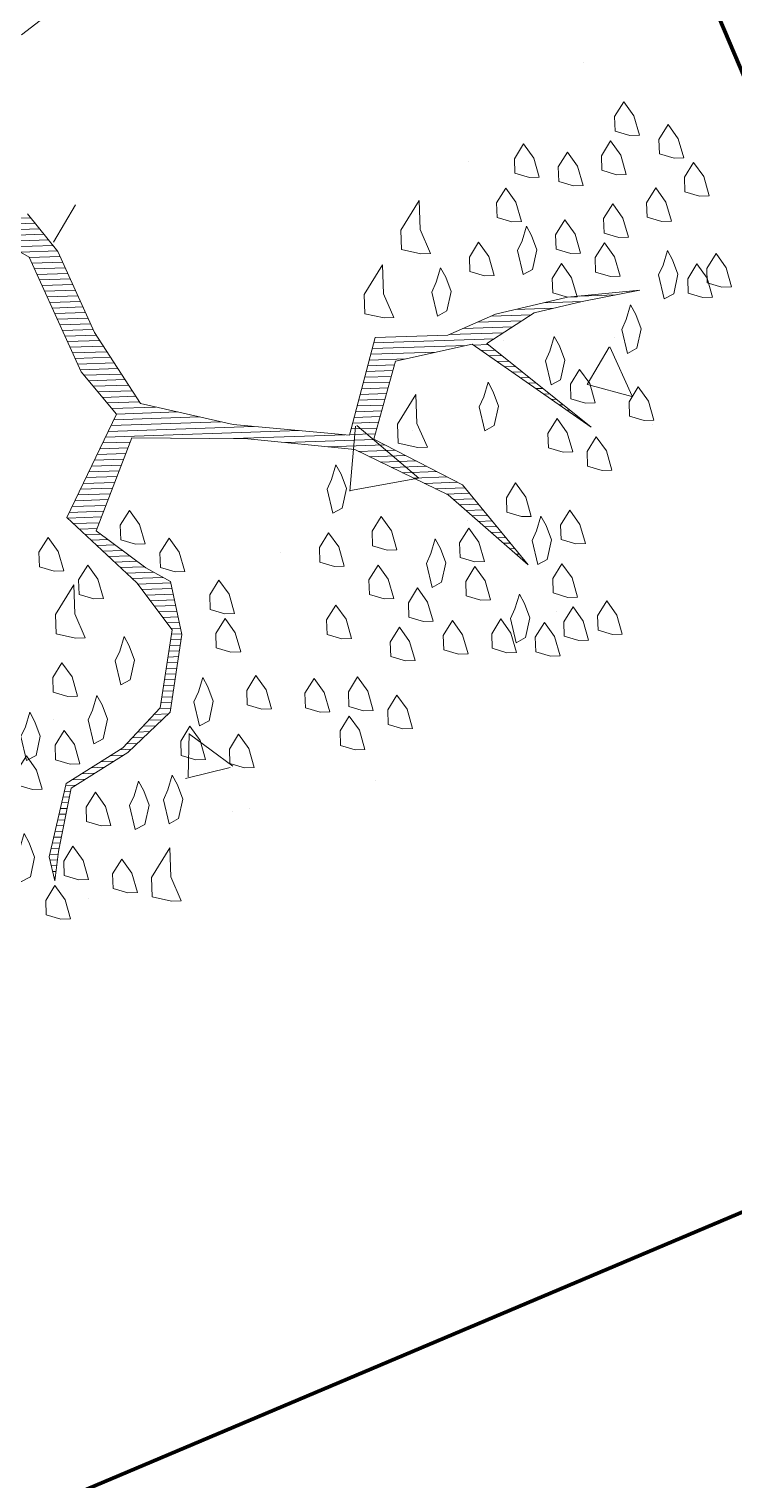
# Model space of a CAD drawing. Header units: millimetres. Extents: x 111 to 1506, y 14 to 566.
# Drawn here: x 250.677 to 251.54, y 178.948 to 180.723 of the extents above; entities that cross this region are included whole.
import ezdxf

# ---------------------------------------------------------------- set-up
doc = ezdxf.new("R2010")
doc.units = ezdxf.units.MM
for name, color, linetype, lineweight in [('ARBOLES', 78, 'Continuous', 5), ('G', 254, 'Continuous', 5), ('GRASS', 56, 'Continuous', 0)]:
    doc.layers.add(name, color=color, linetype=linetype, lineweight=lineweight)

# ---------------------------------------------------------------- blocks, each defined once
blk = doc.blocks.new('*X16')
at = {"color": 0}
for p, q in [((17.8617, 16.41), (18.0157, 16.41)), ((17.8916, 16.4), (18.0232, 16.4)), ((17.9216, 16.39), (18.0307, 16.39)), ((17.9473, 16.38), (18.0382, 16.38)), ((17.9633, 16.37), (18.0457, 16.37)), ((17.9793, 16.36), (18.0532, 16.36)), ((17.9953, 16.35), (18.0607, 16.35)), ((18.0106, 16.34), (18.0651, 16.34)), ((18.0147, 16.33), (18.0692, 16.33)), ((18.0189, 16.32), (18.0733, 16.32)), ((18.0231, 16.31), (18.0774, 16.31)), ((18.0272, 16.3), (18.0816, 16.3)), ((18.0314, 16.29), (18.0857, 16.29)), ((18.0356, 16.28), (18.0898, 16.28)), ((18.0397, 16.27), (18.0939, 16.27)), ((18.0439, 16.26), (18.098, 16.26)), ((18.0481, 16.25), (18.1021, 16.25)), ((18.0522, 16.24), (18.1063, 16.24)), ((18.0564, 16.23), (18.1104, 16.23)), ((18.9115, 16.23), (18.9795, 16.23)), ((18.9759, 16.24), (19.0395, 16.24)), ((18.0606, 16.22), (18.1145, 16.22)), ((18.0647, 16.21), (18.1186, 16.21)), ((18.0689, 16.2), (18.1236, 16.2)), ((18.7941, 16.2), (18.873, 16.2)), ((18.8191, 16.21), (18.8896, 16.21)), ((18.8615, 16.22), (18.9295, 16.22)), ((18.0731, 16.19), (18.1296, 16.19)), ((18.0772, 16.18), (18.1356, 16.18)), ((18.7441, 16.18), (18.8396, 16.18)), ((18.7691, 16.19), (18.8563, 16.19)), ((18.0814, 16.17), (18.1416, 16.17)), ((18.0856, 16.16), (18.1476, 16.16)), ((18.0897, 16.15), (18.1536, 16.15)), ((18.6054, 16.15), (18.7201, 16.15)), ((18.6084, 16.16), (18.7734, 16.16)), ((18.6114, 16.17), (18.823, 16.17)), ((18.7869, 16.16), (18.812, 16.16)), ((18.8002, 16.15), (18.8237, 16.15)), ((18.0939, 16.14), (18.1596, 16.14)), ((18.1004, 16.13), (18.1656, 16.13)), ((18.5994, 16.13), (18.6461, 16.13)), ((18.6024, 16.14), (18.6667, 16.14)), ((18.8135, 16.14), (18.8354, 16.14)), ((18.8269, 16.13), (18.847, 16.13)), ((18.1082, 16.12), (18.1716, 16.12)), ((18.116, 16.11), (18.1776, 16.11)), ((18.1237, 16.1), (18.1836, 16.1)), ((18.5904, 16.1), (18.6367, 16.1)), ((18.5934, 16.11), (18.6398, 16.11)), ((18.5964, 16.12), (18.6429, 16.12)), ((18.8402, 16.12), (18.8587, 16.12)), ((18.8535, 16.11), (18.8704, 16.11)), ((18.8669, 16.1), (18.882, 16.1)), ((18.1315, 16.09), (18.1896, 16.09)), ((18.1393, 16.08), (18.1956, 16.08)), ((18.5844, 16.08), (18.6304, 16.08)), ((18.5874, 16.09), (18.6336, 16.09)), ((18.8802, 16.09), (18.8937, 16.09)), ((18.8935, 16.08), (18.9054, 16.08)), ((18.1471, 16.07), (18.2239, 16.07)), ((18.1497, 16.05), (18.2999, 16.05)), ((18.1549, 16.06), (18.2619, 16.06)), ((18.5754, 16.05), (18.6211, 16.05)), ((18.5784, 16.06), (18.6242, 16.06)), ((18.5814, 16.07), (18.6273, 16.07)), ((18.9069, 16.07), (18.917, 16.07)), ((18.9202, 16.06), (18.9287, 16.06)), ((18.9335, 16.05), (18.9404, 16.05)), ((18.1339, 16.02), (18.4746, 16.02)), ((18.1392, 16.03), (18.3946, 16.03)), ((18.1444, 16.04), (18.3379, 16.04)), ((18.5664, 16.02), (18.6117, 16.02)), ((18.5694, 16.03), (18.6148, 16.03)), ((18.5724, 16.04), (18.6179, 16.04)), ((18.9469, 16.04), (18.952, 16.04)), ((18.9602, 16.03), (18.9637, 16.03)), ((18.9735, 16.02), (18.9754, 16.02)), ((18.1235, 16), (18.173, 16)), ((18.1287, 16.01), (18.1773, 16.01)), ((18.3591, 16.01), (18.5546, 16.01)), ((18.4501, 16), (18.6064, 16)), ((18.5634, 16.01), (18.6086, 16.01)), ((18.9869, 16.01), (18.987, 16.01)), ((18.1077, 15.97), (18.1604, 15.97)), ((18.113, 15.98), (18.1646, 15.98)), ((18.1182, 15.99), (18.1688, 15.99)), ((18.5234, 15.99), (18.6244, 15.99)), ((18.5781, 15.98), (18.6424, 15.98)), ((18.5971, 15.97), (18.6604, 15.97)), ((18.0973, 15.95), (18.152, 15.95)), ((18.1025, 15.96), (18.1562, 15.96)), ((18.6161, 15.96), (18.6784, 15.96)), ((18.6351, 15.95), (18.6964, 15.95)), ((18.0816, 15.92), (18.1394, 15.92)), ((18.0868, 15.93), (18.1436, 15.93)), ((18.092, 15.94), (18.1478, 15.94)), ((18.6541, 15.94), (18.7144, 15.94)), ((18.6731, 15.93), (18.7324, 15.93)), ((18.6921, 15.92), (18.7504, 15.92)), ((18.0711, 15.9), (18.1309, 15.9)), ((18.0763, 15.91), (18.1351, 15.91)), ((18.7111, 15.91), (18.7628, 15.91)), ((18.7301, 15.9), (18.7704, 15.9)), ((18.0627, 15.88), (18.1225, 15.88)), ((18.0658, 15.89), (18.1267, 15.89)), ((18.0727, 15.87), (18.1183, 15.87)), ((18.7421, 15.89), (18.7781, 15.89)), ((18.7528, 15.88), (18.7857, 15.88)), ((18.7634, 15.87), (18.7934, 15.87)), ((18.0827, 15.86), (18.1141, 15.86)), ((18.0927, 15.85), (18.1197, 15.85)), ((18.7741, 15.86), (18.801, 15.86)), ((18.7848, 15.85), (18.8087, 15.85)), ((18.1027, 15.84), (18.1322, 15.84)), ((18.1127, 15.83), (18.1447, 15.83)), ((18.1227, 15.82), (18.1572, 15.82)), ((18.7954, 15.84), (18.8163, 15.84)), ((18.8061, 15.83), (18.824, 15.83)), ((18.8168, 15.82), (18.8316, 15.82)), ((18.1327, 15.81), (18.1697, 15.81)), ((18.1427, 15.8), (18.1822, 15.8)), ((18.1527, 15.79), (18.1947, 15.79)), ((18.8274, 15.81), (18.8393, 15.81)), ((18.8381, 15.8), (18.8469, 15.8)), ((18.8488, 15.79), (18.8545, 15.79)), ((18.1627, 15.78), (18.2105, 15.78)), ((18.1727, 15.77), (18.2271, 15.77)), ((18.8594, 15.78), (18.8622, 15.78)), ((18.182, 15.76), (18.2403, 15.76)), ((18.189, 15.75), (18.2422, 15.75)), ((18.196, 15.74), (18.244, 15.74)), ((18.203, 15.73), (18.2458, 15.73)), ((18.21, 15.72), (18.2476, 15.72)), ((18.217, 15.71), (18.2494, 15.71)), ((18.224, 15.7), (18.2512, 15.7)), ((18.231, 15.69), (18.2531, 15.69)), ((18.238, 15.68), (18.2549, 15.68)), ((18.2385, 15.67), (18.2567, 15.67)), ((18.2329, 15.64), (18.2515, 15.64)), ((18.2348, 15.65), (18.2534, 15.65)), ((18.2367, 15.66), (18.2553, 15.66)), ((18.2292, 15.62), (18.2478, 15.62)), ((18.231, 15.63), (18.2497, 15.63)), ((18.2235, 15.59), (18.2422, 15.59)), ((18.2254, 15.6), (18.244, 15.6)), ((18.2273, 15.61), (18.2459, 15.61)), ((18.2198, 15.57), (18.2384, 15.57)), ((18.2217, 15.58), (18.2403, 15.58)), ((18.2132, 15.54), (18.2328, 15.54)), ((18.216, 15.55), (18.2347, 15.55)), ((18.2179, 15.56), (18.2365, 15.56)), ((18.1832, 15.51), (18.2059, 15.51)), ((18.1932, 15.52), (18.2171, 15.52)), ((18.2032, 15.53), (18.2284, 15.53)), ((18.1632, 15.49), (18.1834, 15.49)), ((18.1732, 15.5), (18.1946, 15.5)), ((18.1238, 15.46), (18.1468, 15.46)), ((18.1409, 15.47), (18.1609, 15.47)), ((18.1532, 15.48), (18.1721, 15.48)), ((18.0895, 15.44), (18.1126, 15.44)), ((18.1066, 15.45), (18.1297, 15.45)), ((18.0433, 15.41), (18.0611, 15.41)), ((18.0552, 15.42), (18.0783, 15.42)), ((18.0723, 15.43), (18.0954, 15.43)), ((18.038, 15.39), (18.0493, 15.39)), ((18.0407, 15.4), (18.0516, 15.4)), ((18.03, 15.36), (18.0424, 15.36)), ((18.0327, 15.37), (18.0447, 15.37)), ((18.0353, 15.38), (18.047, 15.38)), ((18.0247, 15.34), (18.0378, 15.34)), ((18.0273, 15.35), (18.0401, 15.35)), ((18.0167, 15.31), (18.0309, 15.31)), ((18.0193, 15.32), (18.0332, 15.32)), ((18.022, 15.33), (18.0355, 15.33)), ((18.0113, 15.29), (18.0265, 15.29)), ((18.0115, 15.28), (18.0249, 15.28)), ((18.014, 15.3), (18.0286, 15.3)), ((18.0135, 15.27), (18.0232, 15.27)), ((18.0155, 15.26), (18.0215, 15.26)), ((18.0175, 15.25), (18.0199, 15.25))]:
    blk.add_line(p, q, dxfattribs=at)
blk = doc.blocks.new('E1E')
at = {"layer": 'ARBOLES', "ltscale": 0.2}
for p, q in [((94.9941, 59.1844), (94.9941, 59.1844)), ((94.8241, 58.9714), (94.8241, 58.9714)), ((94.8455, 58.9854), (94.8455, 58.9854)), ((94.928, 58.9668), (94.8733, 58.9268)), ((94.948, 58.9033), (94.9254, 58.9629)), ((95.1411, 58.9598), (95.1411, 58.9598)), ((94.9473, 58.9039), (94.8701, 58.9236)), ((94.6676, 58.8635), (94.6676, 58.8635)), ((94.9236, 58.6057), (94.9236, 58.6057)), ((94.5138, 58.5333), (94.5138, 58.5333)), ((95.1355, 58.5085), (95.1355, 58.5085)), ((94.8624, 58.4826), (94.7765, 58.4282)), ((94.8909, 58.3921), (94.8631, 58.4837)), ((95.2104, 58.4729), (95.2104, 58.4729)), ((94.6865, 58.4581), (94.6865, 58.4581)), ((95.013, 58.4632), (95.013, 58.4632)), ((94.8895, 58.3905), (94.7758, 58.4277)), ((94.811, 58.3666), (94.811, 58.3666)), ((94.8922, 58.3418), (94.8922, 58.3418)), ((95.3957, 58.2452), (95.4049, 58.3083)), ((94.4865, 58.2246), (94.4865, 58.2246)), ((94.5882, 58.1432), (94.5302, 58.1979)), ((94.5977, 58.207), (94.5304, 58.1986)), ((94.5888, 58.1437), (94.598, 58.2068)), ((94.7363, 58.1935), (94.7363, 58.1935)), ((94.5867, 58.1273), (94.5867, 58.1273)), ((94.8833, 57.9689), (94.8833, 57.9689)), ((94.7808, 57.7703), (94.7808, 57.7703))]:
    blk.add_line(p, q, dxfattribs=at)
for points in [[(95.4965, 58.333), (95.43, 58.3423), (95.2954, 58.4695), (95.2238, 58.5077), (95.2346, 58.6762), (95.103, 58.7267), (95.0285, 58.7715), (95.0017, 58.8842), (95.0305, 58.9594), (95.0883, 59.0397), (95.0709, 59.1488), (95.0499, 59.1785), (95.0608, 59.1365), (95.0789, 59.0433), (95.0211, 58.963), (94.9858, 58.8849), (95.0126, 58.7722), (95.0574, 58.7064), (95.0987, 58.7014), (95.1869, 58.6783), (95.1899, 58.5316), (95.0309, 58.4686), (94.8791, 58.4244), (94.7266, 58.4344), (94.579, 58.4856), (94.7128, 58.4127), (94.8589, 58.3998), (94.8727, 58.2812), (94.7773, 58.2154), (94.5691, 58.2629), (94.7578, 58.2067), (94.7101, 58.1387), (94.6509, 58.0967), (94.5786, 58.049), (94.6733, 58.0989), (94.7622, 58.1619), (94.8156, 58.2168), (94.9132, 58.2603), (94.8943, 58.4077), (95.0591, 58.4577), (95.1971, 58.4802), (95.2991, 58.4087), (95.3939, 58.3185), (95.4561, 58.2838)], [(95.5632, 58.0431), (95.4838, 57.9065)]]:
    blk.add_lwpolyline(points, dxfattribs=at)
for points in [[(95.0202, 59.2276), (95.0426, 59.2298), (95.0513, 59.2103), (95.047, 59.185), (95.0253, 59.1987), (95.0072, 59.2218)], [(95.1157, 59.1532), (95.1164, 59.1691), (95.0954, 59.1987), (95.0853, 59.1864), (95.0904, 59.1575), (95.1056, 59.1409), (95.1179, 59.1308)], [(94.9436, 59.1545), (94.966, 59.1567), (94.9747, 59.1372), (94.9704, 59.1119), (94.9487, 59.1256), (94.9306, 59.1487)], [(95.0174, 59.164), (95.0398, 59.1662), (95.0485, 59.1467), (95.0441, 59.1213), (95.0224, 59.1351), (95.0044, 59.1582)], [(94.8793, 59.1415), (94.9082, 59.1466), (94.9198, 59.1205), (94.9112, 59.0699), (94.8938, 59.109), (94.8663, 59.1357)], [(95.0167, 59.078), (95.0391, 59.0801), (95.0478, 59.0606), (95.0435, 59.0353), (95.0218, 59.049), (95.0037, 59.0722)], [(94.9885, 59.0187), (94.9893, 59.0346), (94.9683, 59.0642), (94.9582, 59.0519), (94.9632, 59.023), (94.9784, 59.0064), (94.9907, 58.9963)], [(95.1309, 59.0665), (95.1533, 59.0687), (95.162, 59.0491), (95.1577, 59.0238), (95.136, 59.0376), (95.1179, 59.0607)], [(94.9459, 58.9919), (94.9466, 59.0078), (94.9256, 59.0374), (94.9155, 59.0251), (94.9206, 58.9962), (94.9358, 58.9796), (94.9481, 58.9695)], [(95.1751, 58.9848), (95.1758, 59.0007), (95.1548, 59.0303), (95.1447, 59.018), (95.1498, 58.9891), (95.165, 58.9725), (95.1773, 58.9624)], [(95.0934, 59.0108), (95.1158, 59.013), (95.1245, 58.9935), (95.1201, 58.9681), (95.0985, 58.9819), (95.0804, 59.005)], [(95.0927, 58.9248), (95.0934, 58.9407), (95.0724, 58.9703), (95.0623, 58.958), (95.0674, 58.9291), (95.0826, 58.9125), (95.0949, 58.9023)], [(94.8534, 58.9195), (94.8758, 58.9217), (94.8845, 58.9022), (94.8802, 58.8769), (94.8585, 58.8906), (94.8404, 58.9137)], [(94.9243, 58.9355), (94.9467, 58.9377), (94.9554, 58.9182), (94.951, 58.8928), (94.9294, 58.9066), (94.9113, 58.9297)], [(95.1339, 58.9197), (95.1563, 58.9219), (95.165, 58.9024), (95.1607, 58.8771), (95.139, 58.8908), (95.1209, 58.9139)], [(94.9583, 58.8415), (94.959, 58.8574), (94.938, 58.8871), (94.9279, 58.8748), (94.933, 58.8458), (94.9482, 58.8292), (94.9605, 58.8191)], [(95.0884, 58.8293), (95.0892, 58.8452), (95.0682, 58.8749), (95.0581, 58.8626), (95.0631, 58.8336), (95.0783, 58.817), (95.0906, 58.8069)], [(95.1557, 58.8359), (95.1846, 58.841), (95.1962, 58.8149), (95.1875, 58.7643), (95.1701, 58.8034), (95.1427, 58.8301)], [(94.7125, 58.8334), (94.7349, 58.8356), (94.7436, 58.8161), (94.7393, 58.7908), (94.7176, 58.8045), (94.6995, 58.8276)], [(94.8622, 58.8299), (94.8846, 58.8321), (94.8933, 58.8126), (94.889, 58.7873), (94.8673, 58.801), (94.8492, 58.8241)], [(94.7812, 58.8016), (94.8036, 58.8038), (94.8123, 58.7843), (94.808, 58.759), (94.7863, 58.7727), (94.7682, 58.7959)], [(94.6591, 58.7784), (94.6815, 58.7806), (94.6902, 58.7611), (94.6859, 58.7358), (94.6642, 58.7495), (94.6461, 58.7726)], [(94.7227, 58.7756), (94.7451, 58.7778), (94.7538, 58.7583), (94.7495, 58.7329), (94.7278, 58.7467), (94.7097, 58.7698)], [(95.1528, 58.7723), (95.1752, 58.7744), (95.1839, 58.7549), (95.1796, 58.7296), (95.1579, 58.7434), (95.1398, 58.7665)], [(94.936, 58.7692), (94.9584, 58.7714), (94.9671, 58.7519), (94.9627, 58.7266), (94.941, 58.7403), (94.9229, 58.7634)], [(95.2222, 58.7564), (95.2446, 58.7586), (95.2533, 58.7391), (95.249, 58.7138), (95.2273, 58.7275), (95.2092, 58.7506)], [(94.9656, 58.7201), (94.988, 58.7223), (94.9967, 58.7028), (94.9924, 58.6775), (94.9707, 58.6912), (94.9526, 58.7143)], [(94.6931, 58.6845), (94.7155, 58.6867), (94.7242, 58.6671), (94.7199, 58.6418), (94.6982, 58.6556), (94.6801, 58.6787)], [(94.7922, 58.6896), (94.8146, 58.6918), (94.8233, 58.6723), (94.8189, 58.647), (94.7972, 58.6607), (94.7791, 58.6838)], [(95.0567, 58.6905), (95.0791, 58.6927), (95.0878, 58.6732), (95.0835, 58.6479), (95.0618, 58.6616), (95.0437, 58.6847)], [(95.1261, 58.6747), (95.1485, 58.6768), (95.1572, 58.6573), (95.1529, 58.632), (95.1312, 58.6457), (95.1131, 58.6689)], [(94.6245, 58.6461), (94.6469, 58.6483), (94.6556, 58.6288), (94.6513, 58.6035), (94.6296, 58.6172), (94.6115, 58.6403)], [(94.6903, 58.6209), (94.7127, 58.623), (94.7214, 58.6035), (94.7171, 58.5782), (94.6954, 58.5919), (94.6773, 58.6151)], [(94.5594, 58.6172), (94.5818, 58.6193), (94.5905, 58.5998), (94.5862, 58.5745), (94.5645, 58.5882), (94.5464, 58.6114)], [(94.7568, 58.6115), (94.7792, 58.6137), (94.7879, 58.5942), (94.7836, 58.5689), (94.7619, 58.5826), (94.7438, 58.6057)], [(94.498, 58.5976), (94.5204, 58.5998), (94.5291, 58.5803), (94.5248, 58.555), (94.5031, 58.5687), (94.485, 58.5918)], [(94.5725, 58.5528), (94.5732, 58.5687), (94.5522, 58.5984), (94.5421, 58.5861), (94.5472, 58.5571), (94.5624, 58.5405), (94.5747, 58.5304)], [(94.8421, 58.5949), (94.8645, 58.5971), (94.8732, 58.5776), (94.8689, 58.5523), (94.8472, 58.566), (94.8291, 58.5891)], [(94.4677, 58.5607), (94.4901, 58.5629), (94.4988, 58.5434), (94.4944, 58.5181), (94.4728, 58.5318), (94.4547, 58.5549)], [(94.6238, 58.5601), (94.6462, 58.5623), (94.6549, 58.5428), (94.6506, 58.5175), (94.6289, 58.5312), (94.6108, 58.5543)], [(94.7178, 58.524), (94.7185, 58.5399), (94.6975, 58.5695), (94.6874, 58.5572), (94.6925, 58.5283), (94.7077, 58.5117), (94.72, 58.5016)], [(94.7792, 58.5436), (94.8017, 58.5458), (94.8103, 58.5262), (94.806, 58.5009), (94.7843, 58.5147), (94.7662, 58.5378)], [(94.425, 58.5339), (94.4474, 58.5361), (94.4561, 58.5166), (94.4518, 58.4913), (94.4301, 58.505), (94.412, 58.5281)], [(94.8942, 58.4779), (94.8949, 58.4938), (94.874, 58.5234), (94.8638, 58.5111), (94.8689, 58.4822), (94.8841, 58.4656), (94.8964, 58.4555)], [(94.5067, 58.508), (94.5292, 58.5101), (94.5378, 58.4906), (94.5335, 58.4653), (94.5118, 58.479), (94.4937, 58.5022)], [(94.6535, 58.511), (94.6759, 58.5131), (94.6846, 58.4936), (94.6803, 58.4683), (94.6586, 58.482), (94.6405, 58.5052)], [(94.5863, 58.4343), (94.587, 58.4502), (94.566, 58.4798), (94.5559, 58.4675), (94.561, 58.4386), (94.5762, 58.422), (94.5885, 58.4119)], [(94.5256, 58.4306), (94.548, 58.4328), (94.5567, 58.4133), (94.5524, 58.388), (94.5307, 58.4017), (94.5126, 58.4248)], [(94.6145, 58.4235), (94.6369, 58.4256), (94.6456, 58.4061), (94.6413, 58.3808), (94.6196, 58.3945), (94.6015, 58.4177)], [(94.7945, 58.3867), (94.8235, 58.3918), (94.835, 58.3658), (94.8264, 58.3152), (94.809, 58.3542), (94.7815, 58.3809)], [(94.7324, 58.2811), (94.7332, 58.297), (94.7122, 58.3267), (94.7021, 58.3144), (94.7071, 58.2854), (94.7223, 58.2688), (94.7346, 58.2587)], [(94.53, 58.3157), (94.5524, 58.3179), (94.5611, 58.2984), (94.5568, 58.2731), (94.5351, 58.2868), (94.517, 58.3099)], [(94.5936, 58.3128), (94.616, 58.315), (94.6247, 58.2955), (94.6204, 58.2702), (94.5987, 58.2839), (94.5806, 58.307)], [(94.5004, 58.2246), (94.5228, 58.2268), (94.5315, 58.2072), (94.5272, 58.1819), (94.5055, 58.1957), (94.4874, 58.2188)], [(94.5901, 58.2333), (94.6125, 58.2355), (94.6212, 58.216), (94.6168, 58.1907), (94.5952, 58.2044), (94.5771, 58.2275)], [(94.6675, 58.182), (94.6682, 58.1979), (94.6472, 58.2276), (94.6371, 58.2153), (94.6422, 58.1864), (94.6573, 58.1697), (94.6696, 58.1596)], [(94.9118, 58.2285), (94.9407, 58.2336), (94.9523, 58.2075), (94.9436, 58.1569), (94.9262, 58.196), (94.8988, 58.2227)], [(94.8605, 58.1511), (94.8612, 58.167), (94.8402, 58.1966), (94.8301, 58.1843), (94.8352, 58.1554), (94.8504, 58.1388), (94.8627, 58.1287)], [(94.5808, 58.0967), (94.5815, 58.1126), (94.5605, 58.1422), (94.5504, 58.1299), (94.5555, 58.101), (94.5707, 58.0844), (94.583, 58.0743)], [(94.7983, 58.1156), (94.8208, 58.1178), (94.8294, 58.0983), (94.8251, 58.073), (94.8034, 58.0867), (94.7853, 58.1098)], [(94.8974, 58.1208), (94.9263, 58.1258), (94.9379, 58.0998), (94.9292, 58.0492), (94.9119, 58.0882), (94.8844, 58.115)], [(94.6733, 58.0989), (94.6957, 58.1011), (94.7044, 58.0816), (94.7001, 58.0563), (94.6784, 58.07), (94.6603, 58.0931)], [(94.7666, 58.0469), (94.7673, 58.0628), (94.7463, 58.0925), (94.7362, 58.0802), (94.7413, 58.0512), (94.7565, 58.0346), (94.7688, 58.0245)], [(94.5606, 58.002), (94.5613, 58.0179), (94.5403, 58.0475), (94.5302, 58.0352), (94.5353, 58.0063), (94.5505, 57.9897), (94.5628, 57.9796)], [(94.6263, 58.0468), (94.6488, 58.049), (94.6574, 58.0295), (94.6531, 58.0042), (94.6314, 58.0179), (94.6133, 58.041)], [(94.4883, 58.0243), (94.5107, 58.0265), (94.5194, 58.007), (94.5151, 57.9817), (94.4934, 57.9954), (94.4753, 58.0185)], [(94.6929, 58.0375), (94.7153, 58.0397), (94.724, 58.0202), (94.7196, 57.9948), (94.6979, 58.0086), (94.6799, 58.0317)], [(94.7912, 58.0267), (94.8136, 58.0289), (94.8223, 58.0094), (94.818, 57.9841), (94.7963, 57.9978), (94.7782, 58.0209)], [(94.4681, 57.9997), (94.4905, 58.0019), (94.4992, 57.9824), (94.4948, 57.9571), (94.4732, 57.9708), (94.4551, 57.9939)], [(94.6365, 57.989), (94.6589, 57.9912), (94.6676, 57.9717), (94.6633, 57.9464), (94.6416, 57.9601), (94.6235, 57.9832)], [(94.5867, 57.9434), (94.6091, 57.9456), (94.6178, 57.9261), (94.6134, 57.9008), (94.5917, 57.9145), (94.5737, 57.9376)], [(94.7269, 57.9435), (94.7493, 57.9457), (94.758, 57.9262), (94.7537, 57.9009), (94.732, 57.9146), (94.7139, 57.9377)], [(94.7912, 57.9566), (94.8136, 57.9588), (94.8223, 57.9393), (94.818, 57.914), (94.7963, 57.9277), (94.7782, 57.9508)], [(94.6742, 57.9045), (94.6966, 57.9066), (94.7053, 57.8871), (94.7009, 57.8618), (94.6792, 57.8755), (94.6612, 57.8987)], [(94.5491, 57.8877), (94.5715, 57.8899), (94.5802, 57.8704), (94.5759, 57.8451), (94.5542, 57.8588), (94.5361, 57.8819)], [(94.6048, 57.8502), (94.6272, 57.8524), (94.6359, 57.8329), (94.6316, 57.8076), (94.6099, 57.8213), (94.5918, 57.8444)], [(94.6778, 57.8437), (94.7002, 57.8459), (94.7089, 57.8264), (94.7046, 57.8011), (94.6829, 57.8148), (94.6648, 57.8379)]]:
    blk.add_lwpolyline(points, close=True, dxfattribs=at)
at = {"layer": 'ARBOLES', "ltscale": 0.2, "xscale": 0.8372139817761642, "yscale": 0.8372139817761642, "zscale": 0.8372139817761642, "rotation": 204.0028523145856}
blk.add_blockref('*X16', (103.6395, 76.9735), dxfattribs=at)

msp = doc.modelspace()

# ---------------------------------------------------------------- hatches: boundary and pattern name
at = {"layer": 'G', "lineweight": 100, "ltscale": 1000}
h = msp.add_hatch(dxfattribs=at)
h.set_pattern_fill('AR-HBONE', color=256, scale=0.046, angle=-22.08523, style=0)
h.set_pattern_definition([(22.914772, (777.23143, 1670.63463), (0.097837146, 0.241122153), [0.552, -0.184]), (112.914772, (777.40091, 1670.70627), (0.097837146, 0.241122153), [0.552, -0.184])])
edge = h.paths.add_edge_path()
edge.add_line((221.74739, 201.07699), (222.24177, 203.56684))
edge.add_line((222.24177, 203.56684), (283.25265, 176.18215))
edge.add_line((283.25265, 176.18215), (282.61554, 174.27589))
edge.add_line((282.61554, 174.27589), (222.04443, 201.46319))
at = {"layer": 'GRASS', "lineweight": 100, "ltscale": 1000, "true_color": 0x636466}
h = msp.add_hatch(dxfattribs=at)
h.set_pattern_fill('ANSI37', color=251, scale=18, angle=-112.08523)
h.set_pattern_definition([(292.91477, (798.2566, 1597.5663), (2.0724414, 0.8760632), []), (22.91477, (798.2566, 1597.5663), (-0.8760632, 2.0724414), [])])
h.paths.add_polyline_path([(271.95695, 142.38523), (282.61554, 174.27589), (251.13806, 188.40453), (245.13569, 169.81182), (271.60185, 142.74844)])

# ---------------------------------------------------------------- block references
at = {"layer": 'ARBOLES', "color": 0, "xscale": 0.8310831642732954, "yscale": 0.8310831642732954, "zscale": 0.8310831642732954, "rotation": 157.9147716791316}
msp.add_blockref('E1E', (342.39864, 195.55414), dxfattribs=at)

doc.saveas('drawing.dxf')
